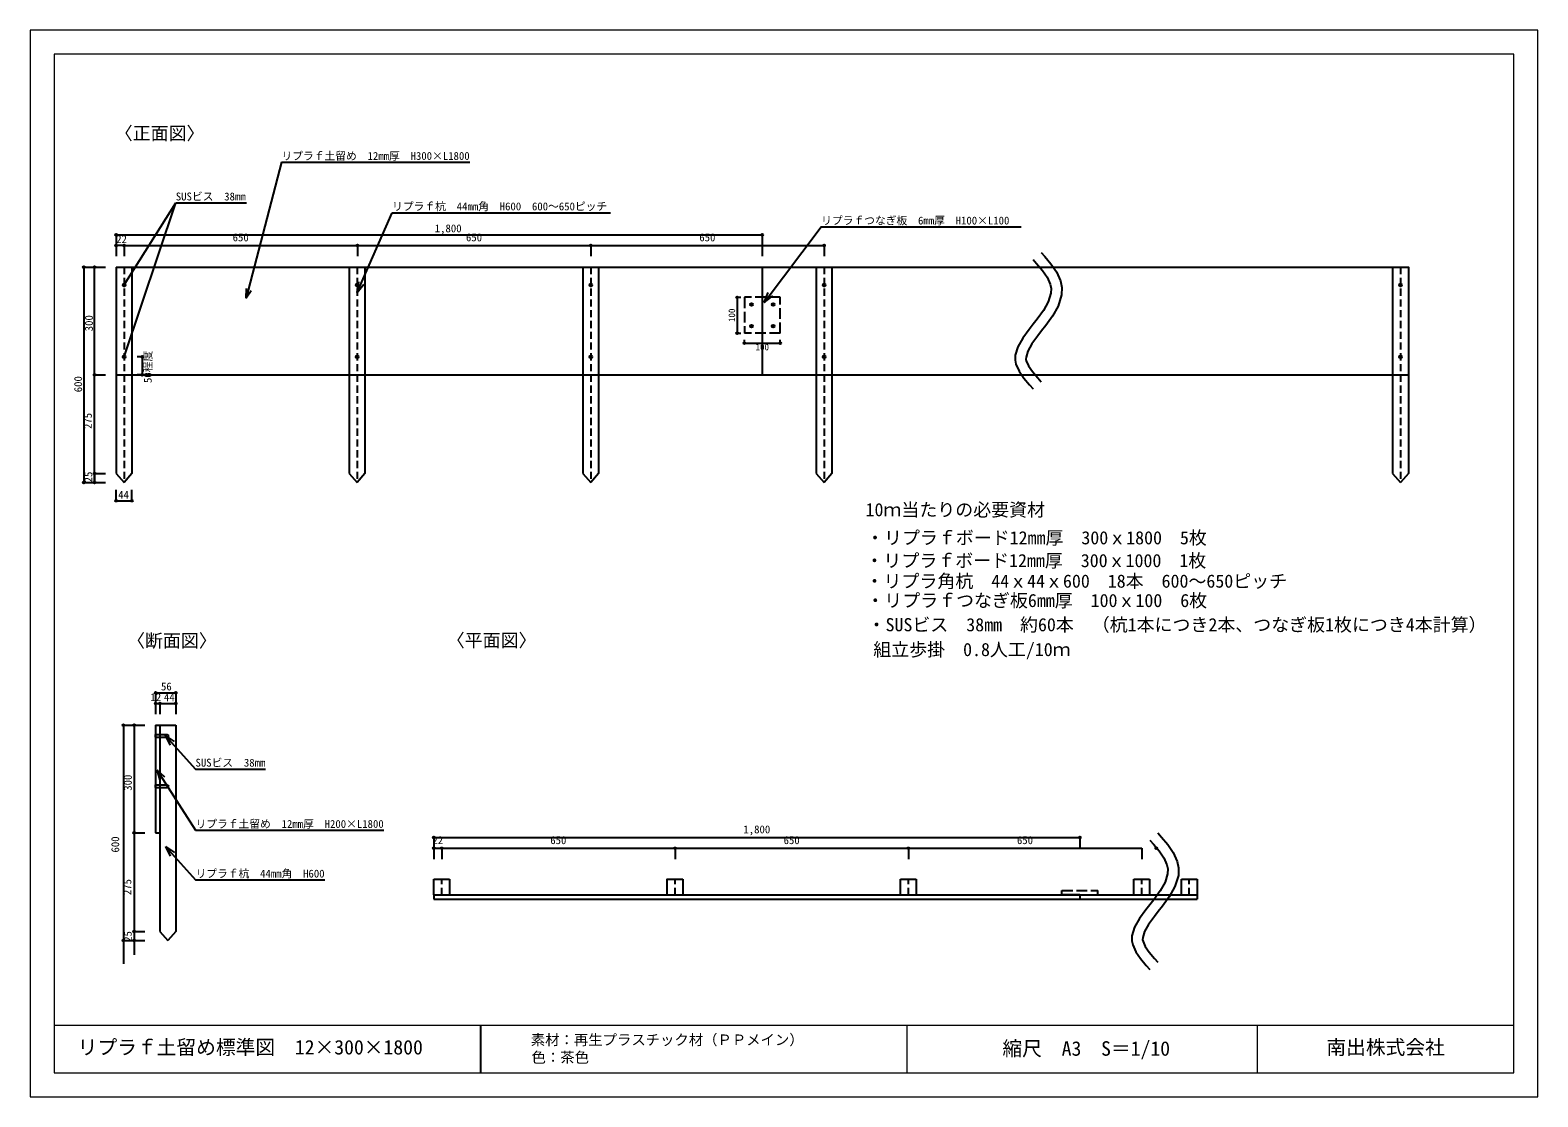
# Model space of a CAD drawing. Units: millimetres at full size, sheet at 1:10, with parts at other scales. Extents: x -2100 to 2100, y -1485 to 1485.
import ezdxf
from ezdxf.enums import TextEntityAlignment as Align

# ---------------------------------------------------------------- set-up
doc = ezdxf.new("R2010")
doc.units = ezdxf.units.MM
doc.header["$LTSCALE"] = 10
doc.header["$PDMODE"] = 32
doc.header["$PDSIZE"] = 5
for name, pattern in [('DASHED2', [3, 2, -1]), ('DASHED3', [4, 3, -1]), ('DASHED_SPACED', [12, 6, -6])]:
    doc.linetypes.add(name, pattern=pattern)
doc.layers.add('0-0', color=7, linetype='Continuous', lineweight=18)
doc.layers.add('1-0', color=7, linetype='Continuous')
doc.styles.add('ＭＳ ゴシック', font='')
doc.styles.get('ＭＳ ゴシック').set_extended_font_data('MS Gothic')

msp = doc.modelspace()

# ---------------------------------------------------------------- linework, layer by layer
at = {"layer": '0-0'}
for p, q in [((2033.33, -1418.33), (2033.33, 1418.33)), ((-2033.33, -1285), (2033.33, -1285)), ((342.48, -1285), (342.48, -1418.33)), ((1318.41, -1285), (1318.41, -1418.33)), ((-2033.33, -1418.33), (2033.33, -1418.33))]:
    msp.add_line(p, q, dxfattribs=at)
msp.add_lwpolyline([(2100, 1485), (-2100, 1485), (-2100, -1485), (2100, -1485)], close=True, dxfattribs=at)
msp.add_lwpolyline([(2033.33, 1418.33), (-2033.33, 1418.33), (-2033.33, -1418.33)], dxfattribs=at)
at = {"layer": '1-0'}
for p, q in [((-1399.99, 1117.17), (-874.99, 1117.17)), ((-1838.46, 775.48), (-1694.28, 1004.26)), ((-1838.46, 575.48), (-1694.28, 1004.26)), ((-1694.28, 1004.26), (-1497.29, 1004.26)), ((-1189.28, 754.78), (-1091.75, 976.65)), ((-1091.75, 976.65), (-483.57, 976.65)), ((-1860.46, 825.48), (-1860.46, 250.48)), ((-1816.46, 825.48), (-1816.46, 625.48)), ((-1211.3, 825.48), (-1211.3, 250.48)), ((-1167.3, 825.48), (-1167.3, 250.48)), ((-560.46, 825.48), (-560.46, 250.48)), ((-516.46, 825.48), (-516.46, 250.48)), ((-60.46, 825.48), (-60.46, 525.48)), ((89.54, 825.48), (89.54, 625.48)), ((89.54, 825.48), (89.54, 250.48)), ((89.54, 825.48), (89.54, 250.48)), ((133.54, 825.48), (133.54, 250.48)), ((1695.54, 825.48), (1695.54, 625.48)), ((1695.54, 825.48), (1695.54, 625.48)), ((1695.54, 825.48), (1695.54, 250.48)), ((1739.54, 825.48), (1739.54, 250.48)), ((-1834.66, 775.48), (-1842.26, 775.48)), ((-1838.46, 775.48), (-1837.13, 782.04)), ((-1838.46, 779.28), (-1838.46, 771.68)), ((-1838.46, 775.48), (-1833.18, 779.05)), ((-1498.26, 739.45), (-1484.06, 759.76)), ((-1185.5, 775.48), (-1193.1, 775.48)), ((-1189.3, 779.28), (-1189.3, 771.68)), ((-1189.28, 754.78), (-1184.73, 784.44)), ((-1189.28, 754.78), (-1170.51, 778.19)), ((-534.66, 775.48), (-542.26, 775.48)), ((-538.46, 779.28), (-538.46, 771.68)), ((115.34, 775.48), (107.74, 775.48)), ((111.54, 779.28), (111.54, 771.68)), ((1721.33, 775.48), (1713.73, 775.48)), ((1717.53, 779.28), (1717.53, 771.68)), ((-86.66, 721.17), (-94.26, 721.17)), ((-90.46, 724.97), (-90.46, 717.37)), ((-55.15, 726.62), (-43.93, 754.45)), ((-55.15, 726.62), (-31.52, 745.11)), ((-26.66, 721.17), (-34.26, 721.17)), ((-30.46, 717.37), (-30.46, 724.97)), ((-94.26, 661.17), (-86.66, 661.17)), ((-90.46, 664.97), (-90.46, 657.37)), ((-34.26, 661.17), (-26.66, 661.17)), ((-30.46, 657.37), (-30.46, 664.97)), ((-1816.46, 625.48), (-1816.46, 250.48)), ((-1834.66, 575.48), (-1842.26, 575.48)), ((-1838.46, 575.48), (-1837.86, 581.24)), ((-1838.46, 575.48), (-1835.66, 579.63)), ((-1838.46, 579.28), (-1838.46, 571.68)), ((-1185.5, 575.48), (-1193.1, 575.48)), ((-1189.3, 579.28), (-1189.3, 571.68)), ((-534.66, 575.48), (-542.26, 575.48)), ((-538.46, 579.28), (-538.46, 571.68)), ((115.34, 575.48), (107.74, 575.48)), ((111.54, 579.28), (111.54, 571.68)), ((1721.36, 575.48), (1713.76, 575.48)), ((1717.56, 579.28), (1717.56, 571.68)), ((-1860.46, 525.48), (1739.54, 525.48)), ((-1860.46, 250.48), (-1838.46, 225.48)), ((-1816.46, 250.48), (-1838.46, 225.48)), ((-1211.3, 250.48), (-1189.3, 225.48)), ((-1167.3, 250.48), (-1189.3, 225.48)), ((-560.46, 250.48), (-538.46, 225.48)), ((-516.46, 250.48), (-538.46, 225.48)), ((89.54, 250.48), (111.54, 225.48)), ((133.54, 250.48), (111.54, 225.48)), ((1695.54, 250.48), (1717.54, 225.48)), ((1739.54, 250.48), (1717.54, 225.48)), ((-1750.42, -449.79), (-1694.42, -449.79)), ((-1750.42, -449.79), (-1750.42, -749.79)), ((-1738.42, -449.79), (-1738.42, -1024.79)), ((-1694.42, -449.79), (-1694.42, -1024.79)), ((-1751.42, -475.99), (-1751.42, -483.59)), ((-1751.42, -475.99), (-1750.42, -475.99)), ((-1751.42, -483.59), (-1750.42, -483.59)), ((-1724.2, -479.26), (-1639.42, -572.22)), ((-1724.2, -479.26), (-1698.94, -495.44)), ((-1724.2, -479.26), (-1710.41, -505.9)), ((-1747.56, -574.27), (-1639.42, -742.83)), ((-1747.56, -574.27), (-1725.38, -594.46)), ((-1747.56, -574.27), (-1738.45, -602.85)), ((-1639.42, -572.22), (-1444.42, -572.22)), ((-1751.42, -615.99), (-1751.42, -623.59)), ((-1751.42, -615.99), (-1750.42, -615.99)), ((-1751.42, -623.59), (-1750.42, -623.59)), ((-1750.42, -749.79), (-1738.42, -749.79)), ((-1639.42, -742.83), (-1114.42, -742.83)), ((-1723.37, -788.27), (-1639.42, -881)), ((-1723.37, -788.27), (-1698.17, -804.54)), ((-1723.37, -788.27), (-1709.68, -814.96)), ((-1639.42, -881), (-1279.27, -881)), ((-975.61, -878.92), (-931.61, -878.92)), ((-975.61, -922.92), (-975.61, -878.92)), ((-931.61, -878.92), (-931.61, -922.92)), ((-281.61, -878.92), (-281.61, -922.92)), ((324.39, -878.92), (368.39, -878.92)), ((324.39, -922.92), (324.39, -878.92)), ((368.39, -878.92), (368.39, -922.92)), ((974.39, -878.92), (1018.39, -878.92)), ((974.39, -922.92), (974.39, -878.92)), ((1018.39, -878.92), (1018.39, -922.92)), ((1106.93, -878.92), (1150.93, -878.92)), ((1106.93, -922.92), (1106.93, -878.92)), ((1150.93, -878.92), (1150.93, -922.92)), ((-975.61, -922.92), (824.39, -922.92)), ((-975.61, -922.92), (-975.61, -934.92)), ((824.39, -922.92), (774.39, -922.92)), ((824.39, -922.92), (1150.93, -922.92)), ((1150.93, -922.92), (1150.93, -934.92)), ((-975.61, -934.92), (824.39, -934.92)), ((-1738.42, -1024.79), (-1716.42, -1049.79)), ((-1694.42, -1024.79), (-1716.42, -1049.79)), ((-845.33, -1285), (-845.33, -1418.33))]:
    msp.add_line(p, q, dxfattribs=at)
at = {"layer": '1-0', "color": 4}
for p, q in [((-1860.46, 915.48), (-60.46, 915.48)), ((-1860.46, 915.48), (-1860.46, 885.48)), ((-1838.46, 885.48), (-1860.46, 885.48)), ((-1860.46, 885.48), (-1860.46, 855.48)), ((-1838.46, 885.48), (-1838.46, 855.48)), ((-1838.46, 885.48), (-1838.46, 855.48)), ((-1838.46, 885.48), (-1188.46, 885.48)), ((-1838.46, 885.48), (-1838.46, 855.48)), ((-1188.46, 885.48), (-1188.46, 855.48)), ((-1188.46, 885.48), (-538.46, 885.48)), ((-538.46, 885.48), (-538.46, 855.48)), ((-538.46, 885.48), (111.54, 885.48)), ((-60.46, 915.48), (-60.46, 885.48)), ((-60.46, 885.48), (-60.46, 855.48)), ((-60.46, 885.48), (-60.46, 855.48)), ((111.54, 885.48), (111.54, 855.48)), ((-1950.46, 825.48), (-1920.46, 825.48)), ((-1950.46, 825.48), (-1950.46, 225.48)), ((-1920.46, 825.48), (-1890.46, 825.48)), ((-1920.46, 525.48), (-1920.46, 825.48)), ((-1920.46, 825.48), (-1890.46, 825.48)), ((-130.46, 741.17), (-130.46, 641.17)), ((-130.46, 741.17), (-120.46, 741.17)), ((-130.46, 641.17), (-120.46, 641.17)), ((-110.46, 613.12), (-110.46, 623.12)), ((-110.46, 613.12), (-10.46, 613.12)), ((-10.46, 613.12), (-10.46, 623.12)), ((-1787.69, 575.48), (-1802.18, 575.48)), ((-1787.69, 575.48), (-1787.69, 525.48)), ((-1920.46, 525.48), (-1890.46, 525.48)), ((-1920.46, 225.48), (-1920.46, 525.48)), ((-1787.69, 525.48), (-1802.18, 525.48)), ((-1950.46, 225.48), (-1920.46, 225.48)), ((-1920.46, 250.48), (-1890.46, 250.48)), ((-1920.46, 250.48), (-1920.46, 225.48)), ((-1920.46, 250.48), (-1890.46, 250.48)), ((-1920.46, 225.48), (-1890.46, 225.48)), ((-1860.46, 174.68), (-1860.46, 204.68)), ((-1860.46, 174.68), (-1816.46, 174.68)), ((-1816.46, 174.68), (-1816.46, 204.68)), ((-1750.42, -359.79), (-1694.42, -359.79)), ((-1750.42, -359.79), (-1750.42, -389.79)), ((-1694.42, -359.79), (-1694.42, -389.79)), ((-1750.42, -389.79), (-1738.42, -389.79)), ((-1750.42, -389.79), (-1750.42, -419.79)), ((-1738.42, -389.79), (-1738.42, -419.79)), ((-1738.42, -389.79), (-1694.42, -389.79)), ((-1694.42, -389.79), (-1694.42, -419.79)), ((-1840.42, -449.79), (-1840.42, -1114.79)), ((-1810.42, -449.79), (-1810.42, -649.79)), ((-1810.42, -449.79), (-1780.42, -449.79)), ((-1810.42, -449.79), (-1780.42, -449.79)), ((-1810.42, -649.79), (-1810.42, -1089.79)), ((-1810.42, -749.79), (-1780.42, -749.79)), ((-1810.42, -749.79), (-1780.42, -749.79)), ((-975.61, -762.92), (-975.61, -792.92)), ((-975.61, -762.92), (824.39, -762.92)), ((-975.61, -792.92), (-975.61, -822.92)), ((-975.61, -792.92), (-953.61, -792.92)), ((-953.61, -792.92), (-953.61, -822.92)), ((-953.61, -792.92), (-303.61, -792.92)), ((-953.61, -792.92), (-953.61, -822.92)), ((-303.61, -792.92), (346.39, -792.92)), ((-303.61, -792.92), (-303.61, -822.92)), ((346.39, -792.92), (996.39, -792.92)), ((346.39, -792.92), (346.39, -822.92)), ((824.39, -762.92), (824.39, -792.92)), ((996.39, -792.92), (996.39, -822.92)), ((-1840.42, -1049.79), (-1810.42, -1049.79)), ((-1810.42, -1024.79), (-1780.42, -1024.79)), ((-1810.42, -1024.79), (-1810.42, -1049.79)), ((-1810.42, -1049.79), (-1780.42, -1049.79))]:
    msp.add_line(p, q, dxfattribs=at)
at = {"layer": '1-0', "linetype": 'DASHED2'}
for p, q in [((-1838.46, 825.48), (-1838.46, 225.48)), ((-1189.3, 825.48), (-1189.3, 225.48)), ((-538.46, 825.48), (-538.46, 225.48)), ((-538.46, 825.48), (-538.46, 225.48)), ((111.54, 825.48), (111.54, 225.48)), ((1717.54, 825.48), (1717.54, 225.48)), ((-953.61, -922.92), (-953.61, -878.92)), ((-303.61, -922.92), (-303.61, -878.92)), ((346.39, -922.92), (346.39, -878.92)), ((996.39, -922.92), (996.39, -878.92)), ((1128.93, -922.92), (1128.93, -878.92))]:
    msp.add_line(p, q, dxfattribs=at)
at = {"layer": '1-0', "linetype": 'DASHED3'}
for p, q in [((-110.46, 741.17), (-110.46, 641.17)), ((-10.46, 741.17), (-110.46, 741.17)), ((-10.46, 641.17), (-10.46, 741.17)), ((-10.46, 641.17), (-110.46, 641.17)), ((774.39, -922.92), (774.39, -910.92)), ((774.39, -910.92), (874.39, -910.92)), ((874.39, -922.92), (874.39, -910.92))]:
    msp.add_line(p, q, dxfattribs=at)
at = {"layer": '1-0', "linetype": 'DASHED_SPACED'}
for p, q in [((-1751.42, -475.99), (-1718.42, -475.99)), ((-1751.42, -483.59), (-1718.42, -483.59)), ((-1718.42, -475.99), (-1713.42, -479.79)), ((-1713.42, -479.79), (-1718.42, -483.59)), ((-1751.42, -615.99), (-1718.42, -615.99)), ((-1751.42, -623.59), (-1718.42, -623.59))]:
    msp.add_line(p, q, dxfattribs=at)
at = {"layer": '1-0'}
for points in [[(-1399.99, 1117.17), (-1498.26, 739.45), (-1497.59, 765.86)], [(-55.15, 726.62), (103.43, 937.32), (660.32, 937.32)], [(693.92, 846.13), (703.78, 835.12), (719.77, 816.08), (732.99, 796.9), (741.66, 777.51), (743.92, 766.13), (743.57, 752.51), (736.24, 728.69), (722.54, 704.57), (704.95, 680.27), (693.92, 666.13), (682.9, 652), (665.3, 627.7), (651.61, 603.58), (644.28, 579.76), (643.92, 566.13), (646.19, 554.76), (654.86, 535.37), (668.08, 516.19), (684.07, 497.15), (693.92, 486.13)], [(716.28, 866.14), (726.45, 854.77), (743.66, 834.27), (759.25, 811.66), (770.43, 786.68), (774, 768.7), (773.45, 747.61), (763.95, 716.73), (747.81, 688.32), (728.93, 662.24), (717.58, 647.69), (706.89, 633.97), (690.57, 611.44), (679.32, 591.62), (674.16, 574.87), (674, 568.7), (674.95, 563.92), (681.13, 550.13), (691.97, 534.39), (706.74, 516.8), (716.28, 506.14)], [(-1860.46, 825.48), (-60.46, 825.48), (1739.54, 825.48), (1739.54, 625.48)], [(1041.41, -750.28), (1051.58, -761.65), (1068.79, -782.14), (1084.37, -804.75), (1095.55, -829.74), (1099.13, -847.72), (1098.58, -868.8), (1089.08, -899.69), (1072.94, -928.1), (1054.06, -954.17), (1042.71, -968.73), (1032.02, -982.44), (1015.7, -1004.97), (1004.44, -1024.8), (999.29, -1041.55), (999.13, -1047.72), (1000.08, -1052.49), (1006.25, -1066.29), (1017.1, -1082.02), (1031.87, -1099.61), (1041.41, -1110.28)], [(1019.05, -770.28), (1028.91, -781.3), (1044.9, -800.34), (1058.11, -819.52), (1066.79, -838.9), (1069.05, -850.28), (1068.69, -863.91), (1061.37, -887.73), (1047.67, -911.84), (1030.07, -936.15), (1019.05, -950.28), (1008.03, -964.42), (990.43, -988.72), (976.73, -1012.84), (969.41, -1036.65), (969.05, -1050.28), (971.31, -1061.66), (979.99, -1081.05), (993.2, -1100.22), (1009.2, -1119.27), (1019.05, -1130.28)], [(-325.61, -922.92), (-325.61, -878.92), (-281.61, -878.92)], [(824.39, -922.92), (824.39, -934.92), (1150.93, -934.92)]]:
    msp.add_lwpolyline(points, dxfattribs=at)
at = {"layer": '1-0', "color": 4}
msp.add_lwpolyline([(-1840.42, -449.79), (-1810.42, -449.79), (-1810.42, -649.79)], dxfattribs=at)
at = {"layer": '1-0', "linetype": 'DASHED_SPACED'}
msp.add_lwpolyline([(-1718.42, -615.99), (-1713.42, -619.79), (-1718.42, -623.59)], dxfattribs=at)
at = {"layer": '1-0'}
for centre in [(-1838.46, 775.48), (-1189.3, 775.48), (-538.46, 775.48), (111.54, 775.48), (1717.53, 775.48), (-90.46, 721.17), (-30.46, 721.17), (-90.46, 661.17), (-30.46, 661.17), (-1838.46, 575.48), (-1189.3, 575.48), (-538.46, 575.48), (111.54, 575.48), (1717.56, 575.48)]:
    msp.add_circle(centre, 3.8, dxfattribs=at)
at = {"layer": '1-0', "color": 4}
for p in [(-1860.46, 915.48), (-1860.46, 885.48), (-1838.46, 885.48), (-1188.46, 885.48), (-538.46, 885.48), (-60.46, 915.48), (111.54, 885.48), (-1950.46, 825.48), (-1920.46, 825.48), (-130.46, 741.17), (-130.46, 641.17), (-110.46, 613.12), (-10.46, 613.12), (-1787.69, 575.48), (-1920.46, 525.48), (-1787.69, 525.48), (-1920.46, 250.48), (-1950.46, 225.48), (-1920.46, 225.48), (-1860.46, 174.68), (-1816.46, 174.68), (-1750.42, -359.79), (-1694.42, -359.79), (-1750.42, -389.79), (-1738.42, -389.79), (-1694.42, -389.79), (-1840.42, -449.79), (-1810.42, -449.79), (-1810.42, -749.79), (-975.61, -762.92), (-975.61, -792.92), (-953.61, -792.92), (-303.61, -792.92), (346.39, -792.92), (824.39, -762.92), (1036.98, -792.92), (-1840.42, -1049.79), (-1810.42, -1024.79), (-1810.42, -1049.79)]:
    msp.add_point(p, dxfattribs=at)

# ---------------------------------------------------------------- texts
at = {"layer": '0-0', "style": 'ＭＳ ゴシック'}
for s, p in [('リプラｆ土留め標準図\u300012×300×1800', (-1967.52, -1379.17)), ('縮尺\u3000A3\u3000S＝1/10', (608.5, -1382.66)), ('南出株式会社', (1510.87, -1379.17))]:
    msp.add_text(s, height=40.32, dxfattribs=at).set_placement(p, align=Align.BOTTOM_LEFT)
at = {"layer": '1-0', "style": 'ＭＳ ゴシック'}
for s, height, p in [('〈正面図〉', 36.66, (-1864.32, 1168.65)), ('リプラｆ土留め\u300012mm厚\u3000H300×L1800', 21.99, (-1399.99, 1117.17)), ('SUSビス\u300038mm', 21.99, (-1694.28, 1004.26)), ('リプラｆ杭\u300044mm角\u3000H600\u3000600～650ピッチ', 21.99, (-1091.75, 976.65)), ('リプラｆつなぎ板\u30006mm厚\u3000H100×L100', 21.99, (103.43, 937.32)), ('10ｍ当たりの必要資材', 36.66, (227.16, 120.52)), ('・リプラｆボード12mm厚\u3000300ｘ1800\u30005枚', 36.66, (228.61, 42.36)), ('・リプラｆボード12mm厚\u3000300ｘ1000\u30001枚', 36.66, (226.92, -21.16)), ('・リプラ角杭\u300044ｘ44ｘ600\u300018本\u3000600～650ピッチ', 36.66, (227.31, -78.3)), ('・リプラｆつなぎ板6mm厚\u3000100ｘ100\u30006枚', 36.66, (229.33, -132.3)), ('・SUSビス\u300038mm\u3000約60本\u3000（杭1本につき2本、つなぎ板1枚につき4本計算）', 36.66, (232.83, -199.71)), ('〈断面図〉', 36.66, (-1830.08, -244.12)), ('〈平面図〉', 36.66, (-939.46, -243.16)), ('組立歩掛\u30000.8人工/10ｍ', 36.66, (248.87, -268.82)), ('SUSビス\u300038mm', 21.99, (-1639.42, -572.22)), ('リプラｆ土留め\u300012mm厚\u3000H200×L1800', 21.99, (-1639.42, -742.83)), ('リプラｆ杭\u300044mm角\u3000H600\u3000', 21.99, (-1639.42, -881)), ('素材：再生プラスチック材（ＰＰメイン）', 29.33, (-705.3, -1349.61)), ('色：茶色', 29.33, (-703.33, -1398.57))]:
    msp.add_text(s, height=height, dxfattribs=at).set_placement(p, align=Align.BOTTOM_LEFT)
at = {"layer": '1-0', "color": 4, "style": 'ＭＳ ゴシック'}
for s, height, p in [('1,800', 21.99, (-972.96, 915.57)), ('22', 21.99, (-1860.29, 885.46)), ('650', 21.99, (-1535.96, 890.48)), ('650', 21.99, (-885.96, 890.48)), ('650', 21.99, (-235.96, 890.48)), ('100', 18.33, (-79.21, 587.92)), ('44', 21.99, (-1854.62, 174)), ('56', 21.99, (-1735.5, -359.96)), ('12', 21.99, (-1765, -389.86)), ('44', 21.99, (-1727.25, -389.96)), ('1,800', 21.99, (-113.11, -757.92)), ('22', 21.99, (-979.61, -787.92)), ('650', 21.99, (-651.11, -787.92)), ('650', 21.99, (-1.11, -787.92)), ('650', 21.99, (648.89, -787.92))]:
    msp.add_text(s, height=height, dxfattribs=at).set_placement(p, align=Align.BOTTOM_LEFT)
for s, height, p in [('300', 21.99, (-1918.79, 646.62)), ('100', 18.33, (-130.65, 672.42)), ('50程度', 21.99, (-1754.84, 502.46)), ('600', 21.99, (-1948.7, 476.79)), ('275', 21.99, (-1921.68, 374.51)), ('25', 21.99, (-1920.35, 225.88)), ('300', 21.99, (-1810.34, -632.81)), ('600', 21.99, (-1845.42, -804.79)), ('275', 21.99, (-1811.63, -923.5)), ('25', 21.99, (-1810.46, -1053.44))]:
    msp.add_text(s, height=height, rotation=90, dxfattribs=at).set_placement(p, align=Align.BOTTOM_LEFT)

doc.saveas('drawing.dxf')
